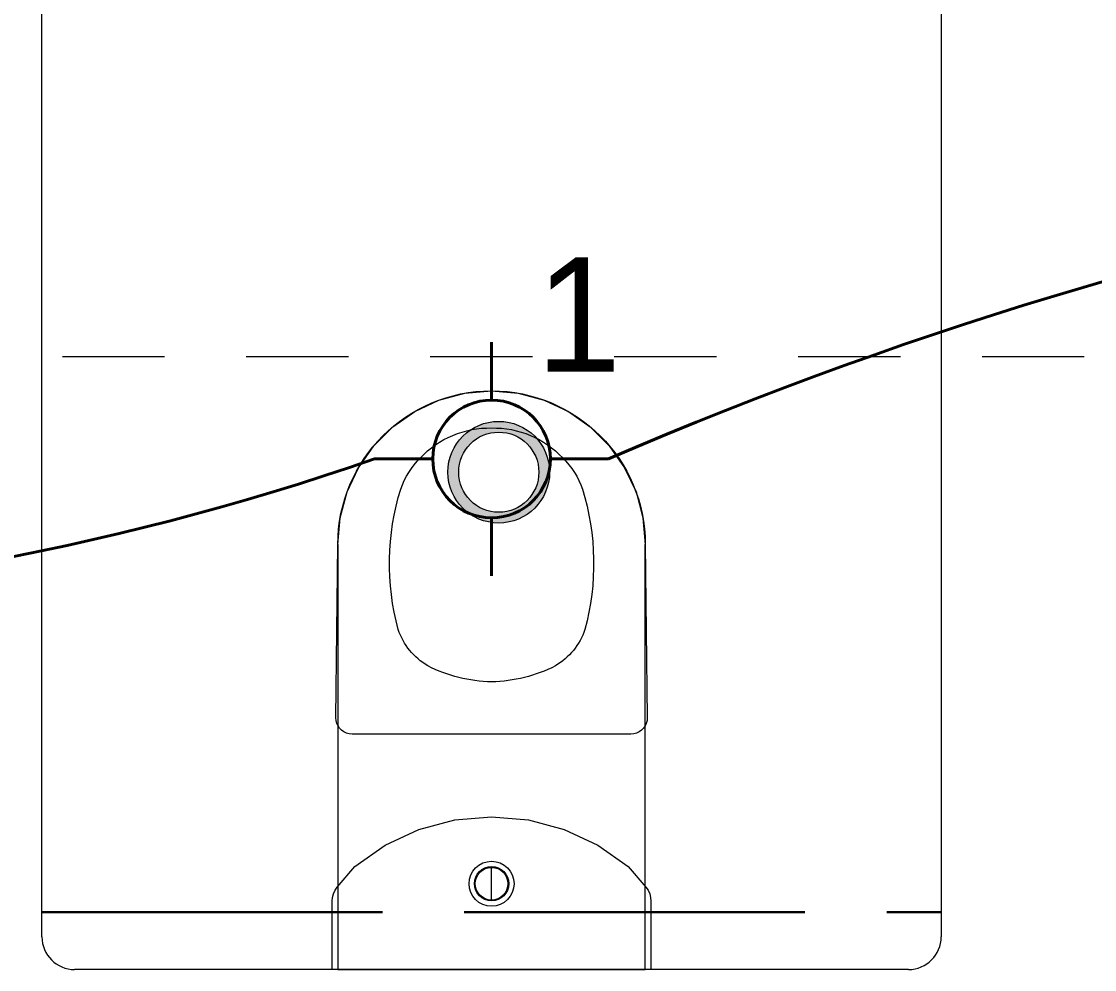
# Model space of a CAD drawing. Header units: metres. Extents: x 14 to 2416, y -346 to 476.
# Drawn here: x 143.152 to 144.464, y -69.821 to -68.661 of the extents above; entities that cross this region are included whole.
import ezdxf

# ---------------------------------------------------------------- set-up
doc = ezdxf.new("R2010")
doc.units = ezdxf.units.M
for name, pattern in [('0', [0]), ('HIDDEN2', [0.1875, 0.125, -0.0625]), ('STYLE_03', [0.5, 0.416656, -0.083344])]:
    doc.linetypes.add(name, pattern=pattern)
doc.layers.get('0').update_dxf_attribs({"linetype": '0', "lineweight": 20})
for name, color, linetype, lineweight in [('A-ANNO-TEXT', 20, 'Continuous', 13), ('A-WALL', 250, 'Continuous', 20), ('baños', 251, 'Continuous', 0), ('E Salida Luces', 22, 'Continuous', 40), ('E Tuberia Emp Losa', 22, 'Continuous', 40), ('MAVA -LUMINARIAS', 1, 'Continuous', 18)]:
    doc.layers.add(name, color=color, linetype=linetype, lineweight=lineweight)
doc.layers.add('MAVA Luminarias', color=1, linetype='Continuous')
doc.layers.add('Techos 1', color=7, linetype='HIDDEN2', lineweight=9, true_color=0x42391a)
doc.styles.add('CENTURY GOTHIC', font='GOTHIC.TTF')
doc.styles.get("Standard").update_dxf_attribs({"font": 'arial.ttf', "height": 0.1875})

# ---------------------------------------------------------------- blocks, each defined once
blk = doc.blocks.new('downlight')
at = {"layer": 'MAVA -LUMINARIAS'}
h = blk.add_hatch(color=3, dxfattribs=at)
h.dxf.hatch_style = 1
h.paths.add_polyline_path([(-5.416, -22.4571, 1), (-5.2917, -22.4571, 1)])
h.paths.add_polyline_path([(-5.3048, -22.4571, -1), (-5.4029, -22.4571, -1)], flags=16)
at = {"layer": 'MAVA -LUMINARIAS', "color": 3}
for radius in [0.0622, 0.049]:
    blk.add_circle((-5.3539, -22.4571), radius, dxfattribs=at)
blk = doc.blocks.new('Caroma_ToiletSuites')
at = {"layer": 'baños'}
for p, q in [((-64.3, 696.7), (-94, 682.8)), ((-32.6, 705.1), (-64.3, 696.7)), ((0, 708), (-32.6, 705.1)), ((32.6, 705.1), (0, 708)), ((64.3, 696.7), (32.6, 705.1)), ((94, 682.8), (64.3, 696.7)), ((-94, 682.8), (-120.8, 664)), ((120.8, 664), (94, 682.8)), ((-120.8, 664), (-144, 640.8)), ((144, 640.8), (120.8, 664)), ((-144, 640.8), (-162.8, 614)), ((162.8, 614), (144, 640.8)), ((-162.8, 614), (-176.7, 584.3)), ((176.7, 584.3), (162.8, 614)), ((-176.7, 584.3), (-185.1, 552.6)), ((185.1, 552.6), (176.7, 584.3)), ((-185.1, 552.6), (-188, 520)), ((188, 520), (185.1, 552.6)), ((-188, 520), (-190.5, 308)), ((-188, 0), (-188, 520)), ((188, 520), (188, 0)), ((190.5, 308), (188, 520)), ((-190.5, 308), (-190.2, 304.5)), ((-190.2, 304.5), (-189.3, 301.2)), ((189.3, 301.2), (190.2, 304.5)), ((190.2, 304.5), (190.5, 308)), ((-189.3, 301.2), (-187.8, 298)), ((-187.8, 298), (-185.8, 295.1)), ((-185.8, 295.1), (-183.4, 292.7)), ((-183.4, 292.7), (-180.5, 290.7)), ((-180.5, 290.7), (-177.3, 289.2)), ((-177.3, 289.2), (-174, 288.3)), ((174, 288.3), (177.3, 289.2)), ((177.3, 289.2), (180.5, 290.7)), ((180.5, 290.7), (183.4, 292.7)), ((183.4, 292.7), (185.8, 295.1)), ((185.8, 295.1), (187.8, 298)), ((187.8, 298), (189.3, 301.2)), ((-174, 288.3), (-170.5, 288)), ((-170.5, 288), (170.5, 288)), ((170.5, 288), (174, 288.3)), ((0, 187), (-45.1, 183.1)), ((45.1, 183.1), (0, 187)), ((-88.9, 171.3), (-130, 152.2)), ((-45.1, 183.1), (-88.9, 171.3)), ((88.9, 171.3), (45.1, 183.1)), ((130, 152.2), (88.9, 171.3)), ((-130, 152.2), (-167.1, 126.2)), ((167.1, 126.2), (130, 152.2)), ((-167.1, 126.2), (-188.7, 100.9)), ((0, 85), (0, 125)), ((188.7, 100.9), (167.1, 126.2)), ((-193.4, 92.7), (-194.6, 88.2)), ((-191.4, 97), (-193.4, 92.7)), ((-188.7, 100.9), (-191.4, 97)), ((191.4, 97), (188.7, 100.9)), ((193.4, 92.7), (191.4, 97)), ((194.6, 88.2), (193.4, 92.7)), ((-194.6, 88.2), (-195, 83.5)), ((-195, 83.5), (-195, 0)), ((195, 83.5), (194.6, 88.2)), ((195, 0), (195, 83.5)), ((-195, 0), (195, 0)), ((188, 0), (-188, 0))]:
    blk.add_line(p, q, dxfattribs=at)
for centre, radius, start, end in [((0, 520), 188, 0, 180), ((-2.7, 547.4), 115.2, 88.6565, 137.0404), ((2.7, 547.4), 115.2, 42.9609, 91.3415), ((-18.8, 556.1), 97.6, 134.3372, 160.9897), ((18.8, 556.1), 97.6, 19.01, 45.6643), ((183, 496.7), 307.9, 162.7713, 195.2143), ((-183, 496.7), 307.9, 344.7852, 17.2286), ((-36.1, 442.4), 82.4, 198.763, 239.3582), ((36.1, 442.4), 82.4, 300.6412, 341.2351), ((2.9, 529.9), 177.9, 242.916, 269.0659), ((-2.9, 529.9), 177.9, 270.9339, 297.0836), ((0, 105), 27.5, 0, 180), ((0, 105), 21, 0, 180), ((0, 105), 20, 0, 180), ((0, 105), 27.5, 180, 0), ((0, 105), 21, 180, 0), ((0, 105), 20, 180, 0)]:
    blk.add_arc(centre, radius, start, end, dxfattribs=at)
blk = doc.blocks.new('PL BASE 2N NASAS 09')
at = {"layer": 'A-WALL'}
for p, q in [((169.8475, -7.4867), (169.8475, -8.9217)), ((168.7475, -8.9217), (168.7475, -7.6117)), ((169.8075, -8.9617), (168.7875, -8.9617))]:
    blk.add_line(p, q, dxfattribs=at)
for centre, start, end in [((168.7875, -8.9217), 180, 270), ((169.8075, -8.9217), 270, 360)]:
    blk.add_arc(centre, 0.04, start, end, dxfattribs=at)
at = {"layer": 'Techos 1'}
blk.add_line((161.3475, -8.2117), (176.0975, -8.2117), dxfattribs=at)
at = {"layer": 'baños', "xscale": -0.000999999934791, "yscale": 0.000999999934791}
blk.add_blockref('Caroma_ToiletSuites', (169.2975, -8.9617), dxfattribs=at)
at = {"layer": 'baños', "linetype": 'Continuous', "flags": 8}
for tag, p in [('MODELNUMBER', (167.1329, -5.6306, 0)), ('TRADENAME', (167.1329, -5.6307, 0)), ('MODELNUMBER', (168.3076, -5.6306, 0)), ('TRADENAME', (168.3076, -5.6307, 0)), ('PRODUCT', (167.1329, -5.6307, 0)), ('MATERIAL', (167.1329, -5.6307, 0)), ('PRODUCT', (168.3076, -5.6307, 0)), ('MATERIAL', (168.3076, -5.6307, 0))]:
    blk.add_attdef(tag, p, '', height=0.0000254, rotation=180.0001, dxfattribs=at)
at = {"layer": 'baños', "linetype": 'Continuous'}
for tag, p, rotation in [('MODELNUMBER', (169.2428, -19.7065), 180.0001), ('TRADENAME', (169.2428, -19.7064), 180.0001), ('MATERIAL', (169.243, -19.7063), 180.0001), ('PRODUCT', (169.243, -19.7064), 180.0001), ('MODELNUMBER', (169.9524, -19.7065), 179.9999), ('MATERIAL', (169.9524, -19.7063), 179.9999), ('TRADENAME', (169.9524, -19.7064), 179.9999), ('PRODUCT', (169.9524, -19.7064), 179.9999)]:
    blk.add_attdef(tag, p, '', height=0.0000254, rotation=rotation, dxfattribs=at)
blk = doc.blocks.new('PL MUEBLES 2N NASAS 09')
blk.add_blockref('PL BASE 2N NASAS 09', (49.9143, 62.717))
blk = doc.blocks.new('A$C595364de')
blk.add_blockref('PL MUEBLES 2N NASAS 09', (-199.5618, -36.6052))
blk = doc.blocks.new('*U486')
at = {"layer": 'E Salida Luces', "linetype": 'Continuous'}
for p, q in [((0, 0.3583), (0, 0.1807)), ((-0.3576, 0.0007), (-0.18, 0.0007)), ((0.18, 0.0007), (0.3576, 0.0007)), ((0, -0.1793), (0, -0.3569))]:
    blk.add_line(p, q, dxfattribs=at)
blk.add_circle((0, 0.0007), 0.18, dxfattribs=at)

msp = doc.modelspace()

# ---------------------------------------------------------------- linework, layer by layer
at = {"layer": 'E Salida Luces'}
for centre, radius, start, end in [((145.882, -73.8531), 5.073, 85.4598, 113.3709), ((142.5272, -66.1622, 0), 3.2127, 252.1922, 289.1966)]:
    msp.add_arc(centre, radius, start, end, dxfattribs=at)
at = {"layer": 'MAVA Luminarias', "linetype": 'STYLE_03', "lineweight": 30}
msp.add_line((143.1766, -69.751), (144.2766, -69.751), dxfattribs=at)

# ---------------------------------------------------------------- block references
at = {"layer": 'A-ANNO-TEXT'}
msp.add_blockref('A$C595364de', (124.0766, -86.9711), dxfattribs=at)
at = {"layer": 'E Salida Luces', "xscale": 0.4, "yscale": 0.4, "zscale": 0.4, "rotation": 180}
msp.add_blockref('*U486', (143.7266, -69.196), dxfattribs=at)
at = {"layer": 'MAVA Luminarias'}
msp.add_blockref('downlight', (149.0893, -46.7554), dxfattribs=at)

# ---------------------------------------------------------------- texts
at = {"layer": 'E Tuberia Emp Losa', "insert": (143.8331, -69.0196), "char_height": 0.14, "width": 0.276812, "attachment_point": 5, "style": 'CENTURY GOTHIC'}
msp.add_mtext('1 ', dxfattribs=at)

doc.saveas('drawing.dxf')
